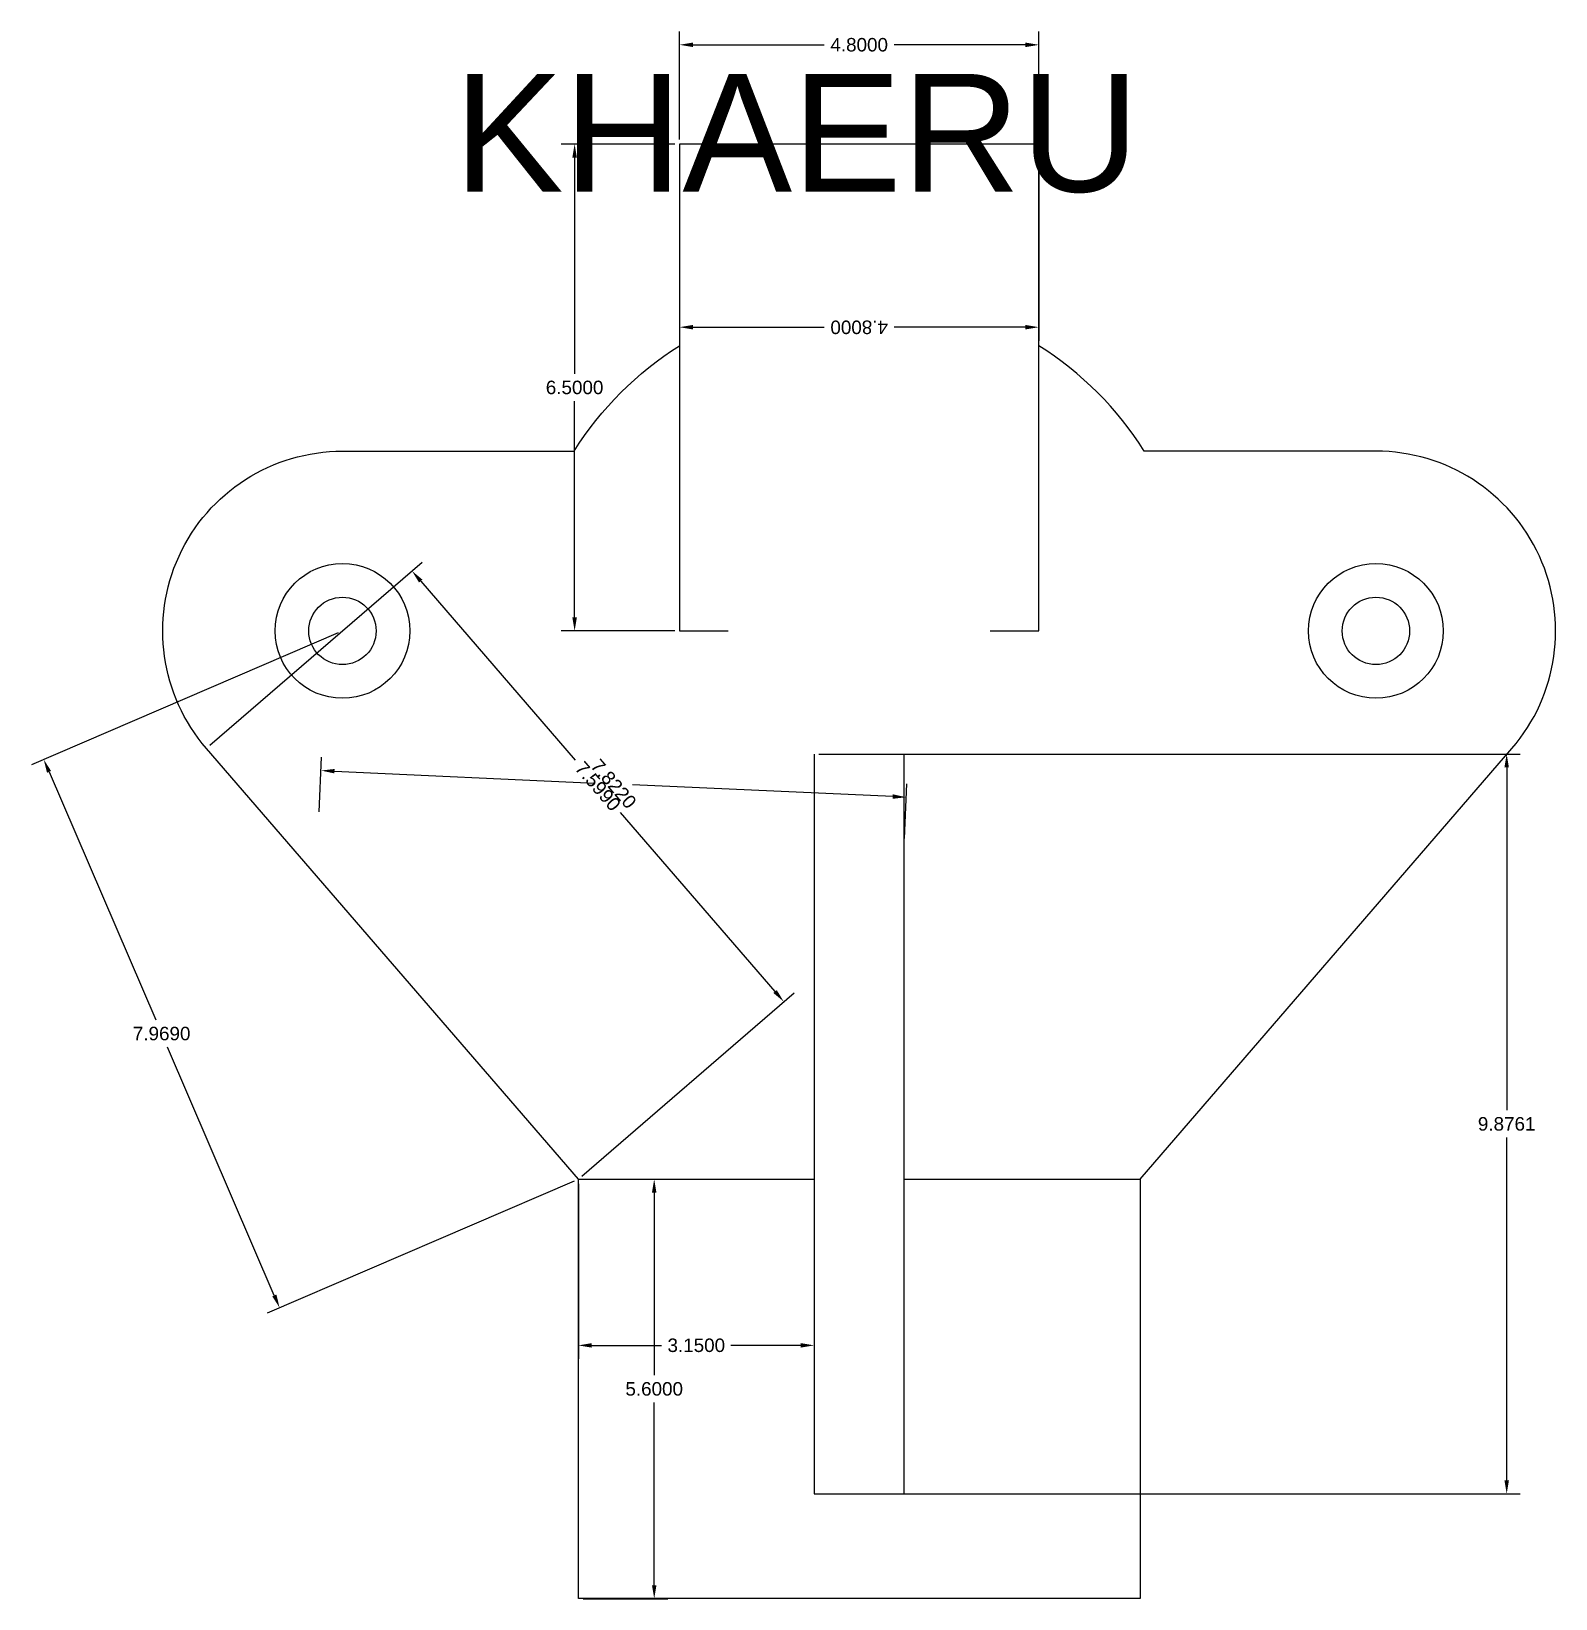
# Model space of a CAD drawing. Header units: inches. Extents: x -390.8 to -370.5, y -66 to -45.1.
import ezdxf

# ---------------------------------------------------------------- set-up
doc = ezdxf.new("R2010")
doc.units = ezdxf.units.IN
doc.header["$MEASUREMENT"] = 0
doc.styles.get("Standard").update_dxf_attribs({"font": 'arial.ttf'})
doc.dimstyles.get("Standard").update_dxf_attribs({"dimtxt": 0.18, "dimasz": 0.18, "dimexe": 0.18, "dimexo": 0.0625, "dimgap": 0.09, "dimtad": 0, "dimtih": 1, "dimtoh": 1, "dimdec": 4, "dimzin": 0, "dimdsep": 46, "dimtxsty": 'Standard', "dimcen": 0.09, "dimadec": 0, "dimazin": 0, "dimtfac": 1, "dimtdec": 4, "dimtofl": 0, "dimtmove": 0, "dimatfit": 3, "dimfxl": 1, "dimtolj": 1, "dimtzin": 0, "dimarcsym": 0})

# ---------------------------------------------------------------- blocks, each defined once
blk = doc.blocks.new('*D2')
at = {"color": 0, "lineweight": -2, "transparency": 16777216}
for p, q in [((-382.167, -46.521), (-382.167, -45.079)), ((-377.367, -46.521), (-377.367, -45.079)), ((-381.987, -45.259), (-380.234, -45.259)), ((-377.547, -45.259), (-379.3, -45.259))]:
    blk.add_line(p, q, dxfattribs=at)
at = {"color": 0, "transparency": 16777216}
for points in [[(-381.987, -45.229), (-381.987, -45.289), (-382.167, -45.259)], [(-377.547, -45.229), (-377.547, -45.289), (-377.367, -45.259)]]:
    blk.add_solid(points, dxfattribs=at)
at = {"layer": 'Defpoints', "color": 0, "transparency": 16777216}
for p in [(-382.167, -45.259), (-382.167, -46.584, 1.5), (-377.367, -46.584, 1.5)]:
    blk.add_point(p, dxfattribs=at)
at = {"color": 0, "transparency": 16777216, "insert": (-379.767, -45.259), "char_height": 0.18, "attachment_point": 5}
blk.add_mtext('\\A1;4.8000', dxfattribs=at)
blk = doc.blocks.new('*D3')
at = {"color": 0, "lineweight": -2, "transparency": 16777216}
for p, q in [((-382.229, -46.584), (-383.747, -46.584)), ((-383.567, -46.764), (-383.567, -49.652)), ((-383.567, -52.904), (-383.567, -50.015)), ((-382.229, -53.084), (-383.747, -53.084))]:
    blk.add_line(p, q, dxfattribs=at)
at = {"color": 0, "transparency": 16777216}
for points in [[(-383.597, -46.764), (-383.537, -46.764), (-383.567, -46.584)], [(-383.597, -52.904), (-383.537, -52.904), (-383.567, -53.084)]]:
    blk.add_solid(points, dxfattribs=at)
at = {"layer": 'Defpoints', "color": 0, "transparency": 16777216}
for p in [(-382.167, -46.584, 1.5), (-383.567, -53.084), (-382.167, -53.084, 1.5)]:
    blk.add_point(p, dxfattribs=at)
at = {"color": 0, "transparency": 16777216, "insert": (-383.567, -49.834), "char_height": 0.18, "attachment_point": 5}
blk.add_mtext('\\A1;6.5000', dxfattribs=at)
blk = doc.blocks.new('*D4')
at = {"color": 0, "lineweight": -2, "transparency": 16777216}
for p, q in [((-386.724, -53.108), (-390.821, -54.871)), ((-390.585, -54.965), (-389.159, -58.278)), ((-387.577, -61.955), (-389.002, -58.642)), ((-383.574, -60.428), (-387.671, -62.191))]:
    blk.add_line(p, q, dxfattribs=at)
at = {"color": 0, "transparency": 16777216}
for points in [[(-390.557, -54.954), (-390.612, -54.977), (-390.656, -54.8)], [(-387.549, -61.943), (-387.604, -61.967), (-387.506, -62.12)]]:
    blk.add_solid(points, dxfattribs=at)
at = {"layer": 'Defpoints', "color": 0, "transparency": 16777216}
for p in [(-386.667, -53.084), (-383.517, -60.404), (-387.506, -62.12)]:
    blk.add_point(p, dxfattribs=at)
at = {"color": 0, "transparency": 16777216, "insert": (-389.081, -58.46), "char_height": 0.18, "attachment_point": 5}
blk.add_mtext('\\A1;7.9690', dxfattribs=at)
blk = doc.blocks.new('*D5')
at = {"color": 0, "lineweight": -2, "transparency": 16777216}
for p, q in [((-382.167, -46.646), (-382.167, -49.209)), ((-377.367, -46.646), (-377.367, -49.209)), ((-381.987, -49.029), (-380.234, -49.029)), ((-377.547, -49.029), (-379.3, -49.029))]:
    blk.add_line(p, q, dxfattribs=at)
at = {"color": 0, "transparency": 16777216}
for points in [[(-381.987, -49.059), (-381.987, -48.999), (-382.167, -49.029)], [(-377.547, -49.059), (-377.547, -48.999), (-377.367, -49.029)]]:
    blk.add_solid(points, dxfattribs=at)
at = {"layer": 'Defpoints', "color": 0, "transparency": 16777216}
for p in [(-382.167, -46.584), (-377.367, -46.584), (-382.167, -49.029)]:
    blk.add_point(p, dxfattribs=at)
at = {"color": 0, "transparency": 16777216, "insert": (-379.767, -49.029), "char_height": 0.18, "attachment_point": 5, "rotation": 180}
blk.add_mtext('\\A1;4.8000', dxfattribs=at)
blk = doc.blocks.new('*D6')
at = {"color": 0, "lineweight": -2, "transparency": 16777216}
for p, q in [((-380.304, -54.727), (-370.941, -54.727)), ((-371.121, -54.907), (-371.121, -59.484)), ((-371.121, -64.424), (-371.121, -59.847)), ((-380.304, -64.604), (-370.941, -64.604))]:
    blk.add_line(p, q, dxfattribs=at)
at = {"color": 0, "transparency": 16777216}
for points in [[(-371.151, -54.907), (-371.091, -54.907), (-371.121, -54.727)], [(-371.151, -64.424), (-371.091, -64.424), (-371.121, -64.604)]]:
    blk.add_solid(points, dxfattribs=at)
at = {"layer": 'Defpoints', "color": 0, "transparency": 16777216}
for p in [(-380.367, -54.727, 1.7), (-380.367, -64.604, 1.7), (-371.121, -64.604)]:
    blk.add_point(p, dxfattribs=at)
at = {"color": 0, "transparency": 16777216, "insert": (-371.121, -59.666), "char_height": 0.18, "attachment_point": 5}
blk.add_mtext('\\A1;9.8761', dxfattribs=at)
blk = doc.blocks.new('*D8')
at = {"color": 0, "lineweight": -2, "transparency": 16777216}
for p, q in [((-388.436, -54.611), (-385.603, -52.165)), ((-385.622, -52.419), (-383.558, -54.808)), ((-380.89, -57.898), (-382.954, -55.508)), ((-383.47, -60.363), (-380.636, -57.916))]:
    blk.add_line(p, q, dxfattribs=at)
at = {"color": 0, "transparency": 16777216}
for points in [[(-385.599, -52.399), (-385.644, -52.438), (-385.739, -52.282)], [(-380.868, -57.878), (-380.913, -57.917), (-380.773, -58.034)]]:
    blk.add_solid(points, dxfattribs=at)
at = {"layer": 'Defpoints', "color": 0, "transparency": 16777216}
for p in [(-388.483, -54.652), (-380.773, -58.034), (-383.517, -60.404)]:
    blk.add_point(p, dxfattribs=at)
at = {"color": 0, "transparency": 16777216, "insert": (-383.256, -55.158), "char_height": 0.18, "attachment_point": 5, "rotation": 310.8113}
blk.add_mtext('\\A1;7.5990', dxfattribs=at)
blk = doc.blocks.new('*D9')
at = {"color": 0, "lineweight": -2, "transparency": 16777216}
for p, q in [((-386.978, -55.498), (-386.945, -54.768)), ((-386.773, -54.956), (-383.296, -55.115)), ((-379.319, -55.295), (-382.796, -55.137)), ((-379.164, -55.853), (-379.131, -55.124))]:
    blk.add_line(p, q, dxfattribs=at)
at = {"color": 0, "transparency": 16777216}
for points in [[(-386.772, -54.927), (-386.775, -54.986), (-386.953, -54.948)], [(-379.318, -55.265), (-379.32, -55.325), (-379.139, -55.304)]]:
    blk.add_solid(points, dxfattribs=at)
at = {"layer": 'Defpoints', "color": 0, "transparency": 16777216}
for p in [(-386.953, -54.948), (-386.981, -55.56, -1.5), (-379.167, -55.916, -1.5)]:
    blk.add_point(p, dxfattribs=at)
at = {"color": 0, "transparency": 16777216, "insert": (-383.046, -55.126), "char_height": 0.18, "attachment_point": 5, "rotation": 310.8113}
blk.add_mtext('\\A1;7.8220', dxfattribs=at)
blk = doc.blocks.new('*D10')
at = {"color": 0, "lineweight": -2, "transparency": 16777216}
for p, q in [((-383.517, -60.466), (-383.517, -62.802)), ((-380.367, -60.466), (-380.367, -62.802)), ((-383.337, -62.622), (-382.405, -62.622)), ((-380.547, -62.622), (-381.479, -62.622))]:
    blk.add_line(p, q, dxfattribs=at)
at = {"color": 0, "transparency": 16777216}
for points in [[(-383.337, -62.592), (-383.337, -62.652), (-383.517, -62.622)], [(-380.547, -62.592), (-380.547, -62.652), (-380.367, -62.622)]]:
    blk.add_solid(points, dxfattribs=at)
at = {"layer": 'Defpoints', "color": 0, "transparency": 16777216}
for p in [(-383.517, -60.404), (-380.367, -60.404), (-383.517, -62.622)]:
    blk.add_point(p, dxfattribs=at)
at = {"color": 0, "transparency": 16777216, "insert": (-381.942, -62.622), "char_height": 0.18, "attachment_point": 5}
blk.add_mtext('\\A1;3.1500', dxfattribs=at)
blk = doc.blocks.new('*D11')
at = {"color": 0, "lineweight": -2, "transparency": 16777216}
for p, q in [((-383.454, -60.404), (-382.324, -60.404)), ((-382.504, -60.584), (-382.504, -63.022)), ((-382.504, -65.824), (-382.504, -63.385)), ((-383.454, -66.004), (-382.324, -66.004))]:
    blk.add_line(p, q, dxfattribs=at)
at = {"color": 0, "transparency": 16777216}
for points in [[(-382.534, -60.584), (-382.474, -60.584), (-382.504, -60.404)], [(-382.534, -65.824), (-382.474, -65.824), (-382.504, -66.004)]]:
    blk.add_solid(points, dxfattribs=at)
at = {"layer": 'Defpoints', "color": 0, "transparency": 16777216}
for p in [(-383.517, -60.404, -1.5), (-382.504, -60.404), (-383.517, -66.004, -1.5)]:
    blk.add_point(p, dxfattribs=at)
at = {"color": 0, "transparency": 16777216, "insert": (-382.504, -63.204), "char_height": 0.18, "attachment_point": 5}
blk.add_mtext('\\A1;5.6000', dxfattribs=at)

msp = doc.modelspace()

# ---------------------------------------------------------------- linework, layer by layer
msp.add_line((-382.16689, -46.58355), (-382.16689, -46.58355))
for points in [[(-378.01689, -53.08355), (-377.36689, -53.08355), (-377.36689, -49.27698), (-377.36689, -46.58355), (-382.16689, -46.58355), (-382.16689, -49.27698), (-382.16689, -53.08355), (-381.51689, -53.08355)], [(-380.36689, -54.72748), (-380.36689, -54.83355), (-380.36689, -60.40355), (-380.36689, -64.60355), (-379.16689, -64.60355), (-379.16689, -60.40355), (-379.16689, -54.83355), (-379.16689, -54.72748)], [(-379.16689, -60.40355), (-376.01689, -60.40355), (-376.01689, -66.00355), (-383.51689, -66.00355), (-383.51689, -60.40355), (-380.36689, -60.40355)]]:
    msp.add_lwpolyline(points)
for points in [[(-383.51689, -60.40355), (-388.48337, -54.65212, -0.64205807), (-386.66689, -50.68355), (-383.57346, -50.68355, -0.11189447), (-382.16689, -49.27698)], [(-376.01689, -60.40355), (-371.05041, -54.65212, 0.64205807), (-372.86689, -50.68355), (-375.96031, -50.68355, 0.11189447), (-377.36689, -49.27698)]]:
    msp.add_lwpolyline(points, format="xyb")
for centre, radius in [((-386.66689, -53.08355), 0.9), ((-372.86689, -53.08355), 0.9), ((-386.66689, -53.08355), 0.45), ((-372.86689, -53.08355), 0.45)]:
    msp.add_circle(centre, radius)

# ---------------------------------------------------------------- texts
at = {"insert": (-385.17898, -45.6477, 4.63714), "char_height": 1.572456, "attachment_point": 1}
msp.add_mtext_dynamic_manual_height_columns('KHAERU', width=8.968235, gutter_width=7.86228, heights=[0], dxfattribs=at)

# ---------------------------------------------------------------- dimensions: what is measured, and where the dimension line sits
for base, p1, p2, picture, middle in [((-382.16689, -45.2591), (-377.36689, -46.58355, 1.5), (-382.16689, -46.58355, 1.5), '*D2', (-379.76689, -45.2591)), ((-383.51689, -62.62182, 1.5), (-380.36689, -60.40355, 1.5), (-383.51689, -60.40355, 1.5), '*D10', (-381.94189, -62.62182, 1.5))]:
    dim = msp.add_linear_dim(base=base, p1=p1, p2=p2, dimstyle='Standard')
    dim.commit()
    dim.dimension.update_dxf_attribs({"geometry": picture, "text_midpoint": middle})
for base, p1, p2, angle, picture, middle in [((-383.56701, -53.08355), (-382.16689, -46.58355, 1.5), (-382.16689, -53.08355, 1.5), 90, '*D3', (-383.56701, -49.83355)), ((-382.16689, -49.0293, 1.5), (-377.36689, -46.58355, 1.5), (-382.16689, -46.58355, 1.5), 180, '*D5', (-379.76689, -49.0293, 1.5)), ((-380.77273, -58.03392, 1.5), (-388.48337, -54.65212, 1.5), (-383.51689, -60.40355, 1.5), 310.811276, '*D8', (-383.25597, -55.1582, 1.5)), ((-371.12142, -64.60355), (-380.36689, -54.72748, 1.7), (-380.36689, -64.60355, 1.7), 90, '*D6', (-371.12142, -59.66552)), ((-382.50396, -60.40355, 1.5), (-383.51689, -66.00355), (-383.51689, -60.40355), 90, '*D11', (-382.50396, -63.20355, 1.5))]:
    dim = msp.add_linear_dim(base=base, p1=p1, p2=p2, angle=angle, dimstyle='Standard')
    dim.commit()
    dim.dimension.update_dxf_attribs({"geometry": picture, "text_midpoint": middle})
for p1, p2, distance, picture, middle in [((-386.66689, -53.08355), (-383.51689, -60.40355), -4.34253, '*D4', (-389.08076, -58.46008)), ((-379.16689, -55.91555), (-386.98079, -55.56032), -0.61264, '*D9', (-383.04602, -55.12592, 1.5))]:
    dim = msp.add_aligned_dim(p1=p1, p2=p2, distance=distance, dimstyle='Standard')
    dim.commit()
    dim.dimension.update_dxf_attribs({"geometry": picture, "text_midpoint": middle})

doc.saveas('drawing.dxf')
